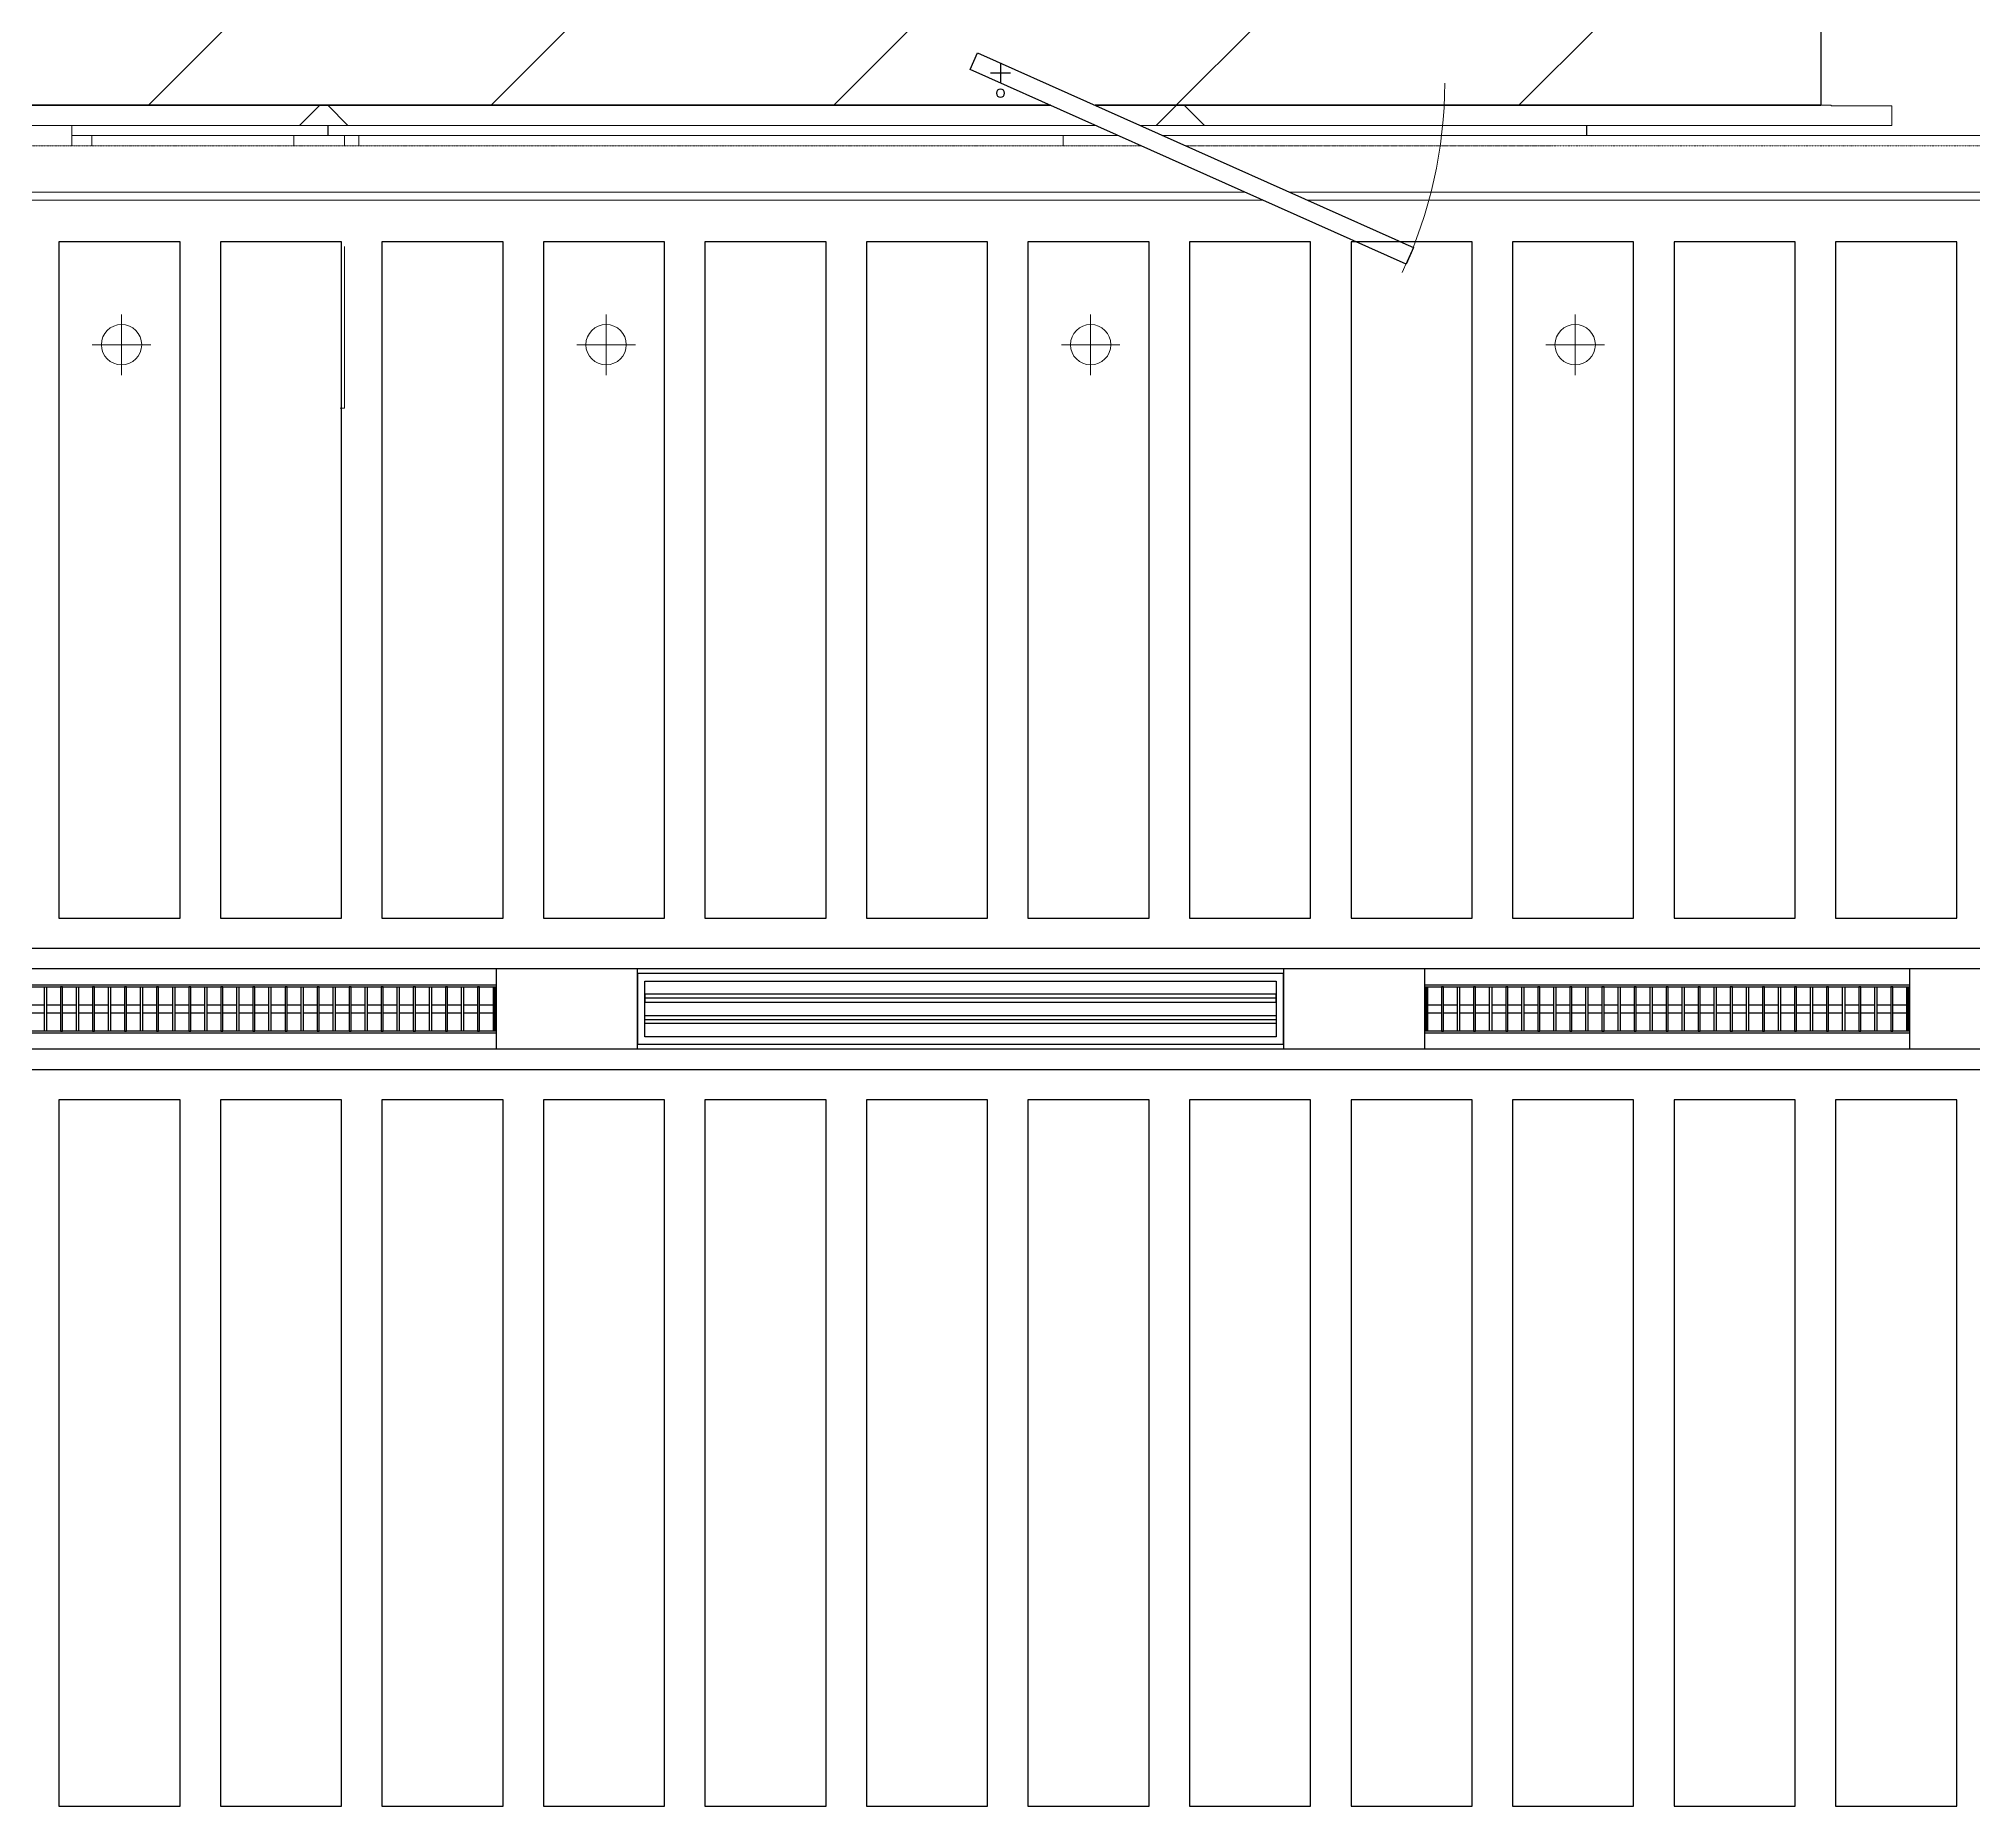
# Model space of a CAD drawing. Header units: millimetres. Extents: x -962357 to -591933, y -35273 to 59420.
# Drawn here: x -867262 to -862471, y 5325 to 9703 of the extents above; entities that cross this region are included whole.
import ezdxf
from ezdxf.enums import TextEntityAlignment as Align

# ---------------------------------------------------------------- set-up
doc = ezdxf.new("R2010")
doc.units = ezdxf.units.MM
doc.linetypes.add('DPA_Boundary Line 500', pattern=[3.75, 0, -0.75, 1.5, -0.75, 0, -0.75])
for name, color, linetype in [('000 - WIPEOUT', 250, 'Continuous'), ('001 - ASCESSORIES', 251, 'Continuous'), ('A04_TUBE SERIES', 2, 'Continuous'), ('A11_ALU.SOLID SHEET', 2, 'Continuous')]:
    doc.layers.add(name, color=color, linetype=linetype)
for name, color, linetype, lineweight in [('008 - LIGHTING', 1, 'Continuous', 9), ('A-CLNG', 2, 'Continuous', 9), ('A-CLNG-PATT', 2, 'Continuous', 9), ('A-DETL-GENF', 2, 'Continuous', 9), ('A-DOOR', 3, 'Continuous', 25), ('A-DOOR-E', 2, 'Continuous', 25), ('A-DOOR-OPNG', 2, 'Continuous', 9), ('A-FLOR-E', 2, 'Continuous', 9), ('A-GLAZ-CURT', 2, 'Continuous', 9), ('A-WALL', 5, 'Continuous', 9), ('A-WALL-FNSH', 2, 'Continuous', 9), ('A-WALL-PATT', 1, 'Continuous', 9), ('E-LITE-EQPM', 2, 'Continuous', 9), ('I-WALL-E', 2, 'Continuous', 9), ('WALL-E', 2, 'Continuous', 9)]:
    doc.layers.add(name, color=color, linetype=linetype, lineweight=lineweight)

# ---------------------------------------------------------------- blocks, each defined once
blk = doc.blocks.new('DPA_AC-SG-PI - A1_1200x1300 mm-9434752-4130-01 MULTI-PURPOSE LEVEL - REFLECTED CEILING PLAN')
at = {"layer": 'A-DOOR'}
for p, q in [((-500, 5), (-500, -45)), ((-525, -20), (-475, -20))]:
    blk.add_line(p, q, dxfattribs=at)
for start, end in [(0, 180), (180, 0)]:
    blk.add_arc((-500, -70), 10, start, end, dxfattribs=at)
at = {"layer": 'A-DOOR-E'}
for p, q in [((-575, -11.1), (-556.6, 30)), ((-556.6, 30), (522.8, -452.3)), ((504.5, -493.4), (-575, -11.1)), ((522.8, -452.3), (504.5, -493.4))]:
    blk.add_line(p, q, dxfattribs=at)
at = {"layer": 'A-DOOR-OPNG'}
blk.add_arc((-500, -44.8), 1100, 334.7442, 0, dxfattribs=at)
blk = doc.blocks.new('PPLS-PP19_Custom Tile Pattern - Custom Tile Pattern-V70-4130-01 MULTI-PURPOSE LEVEL - REFLECTED CEILING PLAN')
at = {"layer": 'A-GLAZ-CURT'}
for p, q in [((-300, 0), (300, 0)), ((300, 0), (-300, 0)), ((-134.2, 0), (-140, 0)), ((230.1, 0), (300, 0)), ((-300, -50), (300, -50)), ((300, -50), (-300, -50))]:
    blk.add_line(p, q, dxfattribs=at)
at = {"layer": 'A-GLAZ-CURT', "flags": 128}
for points in [[(-300, 0), (-291.6, 0), (-283.3, 0), (-275.2, 0), (-267.3, 0), (-259.5, 0), (-251.8, 0), (-244.2, 0), (-236.7, 0), (-229.4, 0), (-222.1, 0), (-214.8, 0), (-207.7, 0), (-200.8, 0), (-194, 0), (-187.5, 0), (-181.4, 0)], [(-190.4, 0), (-196.4, 0), (-202.6, 0), (-209, 0), (-215.7, 0), (-222.6, 0), (-229.7, 0), (-237, 0), (-244.4, 0), (-252, 0), (-259.7, 0), (-267.5, 0), (-275.5, 0), (-283.6, 0), (-291.7, 0), (-300, 0)], [(-149.4, 0), (-141.8, 0), (-132.8, 0), (-126.1, 0)]]:
    blk.add_lwpolyline(points, dxfattribs=at)
at = {"layer": 'A-GLAZ-CURT'}
for points, knots in [([(-300, 0), (-284.7, 0), (-236.6, 0), (-176.1, 0), (-138.3, 0), (-124.9, 0)], [-5323.127839, -5323.127839, -5323.127839, -5323.127839, -4502.809032, -2700.551212, -1108.984966, -1108.984966, -1108.984966, -1108.984966]), ([(-159.2, 0), (-159.6, 0), (-163.4, 0), (-174, 0), (-185.6, 0), (-209.8, 0), (-232, 0), (-248.9, 0), (-253.5, 0), (-253.7, 0)], [-2257.973564, -2257.973564, -2257.973564, -2257.973564, -2237.412286, -2029.680487, -1755.085331, -1400.429864, -858.079193, -543.655514, -531.287897, -531.287897, -531.287897, -531.287897]), ([(-143.3, 0), (-144.7, 0), (-149.9, 0), (-162, 0), (-177.9, 0), (-199.5, 0), (-215.4, 0), (-225.5, 0), (-226.7, 0)], [-2390.191866, -2390.191866, -2390.191866, -2390.191866, -2308.929706, -2113.765672, -1763.376603, -1422.553702, -978.033455, -910.549282, -910.549282, -910.549282, -910.549282]), ([(-128, 0), (-130.6, 0), (-136.8, 0), (-144.4, 0), (-147.1, 0)], [-5691.037617, -5691.037617, -5691.037617, -5691.037617, -5508.838257, -5319.88299, -5319.88299, -5319.88299, -5319.88299]), ([(-65.9, 0), (-70.5, 0), (-83.9, 0), (-110.9, 0), (-128.7, 0), (-142.4, 0), (-143.6, 0)], [-7788.403577, -7788.403577, -7788.403577, -7788.403577, -7508.296369, -7004.680444, -6449.282163, -6393.465623, -6393.465623, -6393.465623, -6393.465623]), ([(-118.2, 0), (-119.4, 0), (-122.1, 0), (-125.4, 0), (-127, 0), (-127.4, 0)], [-164.249813, -164.249813, -164.249813, -164.249813, -98.539552, -24.539552, 0, 0, 0, 0]), ([(-126.5, 0), (-122.4, 0), (-108.7, 0), (-90.8, 0), (-77.2, 0), (-72.3, 0)], [-5231.017328, -5231.017328, -5231.017328, -5231.017328, -4994.692869, -4542.524482, -4234.633075, -4234.633075, -4234.633075, -4234.633075]), ([(-125.7, 0), (-125.3, 0), (-120.4, 0), (-107.3, 0), (-90.4, 0), (-75.3, 0), (-68.4, 0), (-65.1, 0), (-63.6, 0)], [-4082.700899, -4082.700899, -4082.700899, -4082.700899, -4054.690705, -3793.097032, -3402.597032, -3144.956779, -3050.982048, -2969.237017, -2969.237017, -2969.237017, -2969.237017]), ([(-114.9, 0), (-108, 0), (-98.7, 0), (-91.2, 0), (-90.5, 0)], [-6773.888853, -6773.888853, -6773.888853, -6773.888853, -6236.997189, -6184.855039, -6184.855039, -6184.855039, -6184.855039]), ([(-58.7, 0), (-59.6, 0), (-65.7, 0), (-81.2, 0), (-99.4, 0), (-111.4, 0), (-113.3, 0)], [-1113.463882, -1113.463882, -1113.463882, -1113.463882, -1060.00838, -740.068933, -229.489605, -123.718209, -123.718209, -123.718209, -123.718209]), ([(-39.2, 0), (-39.7, 0), (-45.3, 0), (-56.2, 0), (-75.6, 0), (-92, 0), (-103.2, 0), (-106.1, 0)], [-1826.829157, -1826.829157, -1826.829157, -1826.829157, -1792.521578, -1466.981642, -1208.454564, -789.402658, -608.943052, -608.943052, -608.943052, -608.943052]), ([(-96.4, 0), (-96.2, 0), (-90.9, 0), (-71.3, 0), (-42.5, 0), (-15.2, 0), (-3.8, 0), (-1, 0)], [-5115.12164, -5115.12164, -5115.12164, -5115.12164, -5103.229623, -4799.173296, -4065.652676, -3589.737505, -3410.081093, -3410.081093, -3410.081093, -3410.081093]), ([(-67.9, 0), (-73, 0), (-81.1, 0), (-89.2, 0), (-91.8, 0)], [-2627.997013, -2627.997013, -2627.997013, -2627.997013, -2193.204658, -1970.99776, -1970.99776, -1970.99776, -1970.99776]), ([(-79.5, 0), (-79.3, 0), (-74.9, 0), (-70.9, 0), (-67.4, 0)], [-1286.743147, -1286.743147, -1286.743147, -1286.743147, -1274.333717, -1073.56893, -1073.56893, -1073.56893, -1073.56893]), ([(-29, 0), (-34, 0), (-43.7, 0), (-55.8, 0), (-63.3, 0), (-65.5, 0)], [-2680.714891, -2680.714891, -2680.714891, -2680.714891, -2413.671296, -2161.752162, -2037.343317, -2037.343317, -2037.343317, -2037.343317]), ([(31.2, 0), (26, 0), (12, 0), (-16.9, 0), (-42.2, 0), (-56.4, 0), (-58.5, 0)], [-4496.803627, -4496.803627, -4496.803627, -4496.803627, -4222.080604, -3745.412743, -2981.410125, -2831.320802, -2831.320802, -2831.320802, -2831.320802]), ([(-49.8, 0), (-48.2, 0), (-45.4, 0), (-42.6, 0), (-41.8, 0)], [-4417.7536, -4417.7536, -4417.7536, -4417.7536, -4321.566175, -4270.495146, -4270.495146, -4270.495146, -4270.495146]), ([(71, 0), (70.7, 0), (65.3, 0), (53.5, 0), (37, 0), (24.1, 0), (12.8, 0), (-2.9, 0), (-20.6, 0), (-32.8, 0), (-42.4, 0), (-47, 0), (-47.8, 0)], [-2966.590051, -2966.590051, -2966.590051, -2966.590051, -2950.589685, -2634.532728, -2313.748533, -2106.613311, -1925.670641, -1617.263037, -1290.787923, -1039.307308, -819.71621, -773.893057, -773.893057, -773.893057, -773.893057]), ([(-45.9, 0), (-43, 0), (-37.8, 0), (-33.6, 0), (-32.3, 0)], [-3487.344885, -3487.344885, -3487.344885, -3487.344885, -3315.260113, -3238.248822, -3238.248822, -3238.248822, -3238.248822]), ([(-31.3, 0), (-28.4, 0), (-17, 0), (8.8, 0), (43.4, 0), (68.5, 0), (77.9, 0), (79.3, 0)], [-6062.162279, -6062.162279, -6062.162279, -6062.162279, -5862.463379, -5340.621928, -4573.028122, -4094.177415, -3998.447461, -3998.447461, -3998.447461, -3998.447461]), ([(2.8, 0), (-4.7, 0), (-14.7, 0), (-28.9, 0), (-31.3, 0)], [-9880.810509, -9880.810509, -9880.810509, -9880.810509, -9424.652049, -9299.586361, -9299.586361, -9299.586361, -9299.586361]), ([(-29, 0), (-28.7, 0), (-27.4, 0), (-24.5, 0), (-22.6, 0)], [-166.548282, -166.548282, -166.548282, -166.548282, -102.06493, 0, 0, 0, 0]), ([(-22.6, 0), (-20.3, 0), (-17, 0), (-12.7, 0), (-10.9, 0), (-9.9, 0)], [-56468.192263, -56468.192263, -56468.192263, -56468.192263, -56344.022017, -56303.229861, -56238.992205, -56238.992205, -56238.992205, -56238.992205]), ([(-21.2, 0), (-19.4, 0), (-11.8, 0), (-1.3, 0), (4.5, 0)], [-2989.152759, -2989.152759, -2989.152759, -2989.152759, -2864.387349, -2490.960632, -2490.960632, -2490.960632, -2490.960632]), ([(0.5, 0), (-2.2, 0), (-6.9, 0), (-11, 0), (-12.4, 0)], [-2679.34943, -2679.34943, -2679.34943, -2679.34943, -2518.50168, -2435.772209, -2435.772209, -2435.772209, -2435.772209]), ([(-3.4, 0), (-0.6, 0), (14, 0), (42.8, 0), (88.7, 0), (120.6, 0), (138.3, 0), (138.5, 0)], [-439.821474, -439.821474, -439.821474, -439.821474, -429.606584, -390.253598, -346.313304, -291.370682, -290.5735, -290.5735, -290.5735, -290.5735]), ([(3.4, 0), (4.6, 0), (8, 0), (16, 0), (22.5, 0), (24.5, 0)], [-211.182196, -211.182196, -211.182196, -211.182196, -206.416616, -198.214427, -187.717507, -187.717507, -187.717507, -187.717507]), ([(103.1, 0), (101.1, 0), (86.3, 0), (63.3, 0), (37, 0), (25.3, 0), (20.9, 0)], [-375.435014, -375.435014, -375.435014, -375.435014, -369.147452, -330.153101, -307.516438, -289.397823, -289.397823, -289.397823, -289.397823]), ([(21.5, 0), (22, 0), (24.6, 0), (31, 0), (39, 0), (48.3, 0), (52.8, 0), (53.9, 0)], [-1992.768506, -1992.768506, -1992.768506, -1992.768506, -1956.422387, -1818.904206, -1645.594513, -1443.202566, -1370.028348, -1370.028348, -1370.028348, -1370.028348]), ([(136.4, 0), (121.7, 0), (86.9, 0), (51.2, 0), (31.2, 0)], [-106.750556, -106.750556, -106.750556, -106.750556, -59.610984, 0, 0, 0, 0]), ([(36.3, 0), (37.8, 0), (46.7, 0), (52.8, 0), (56.3, 0)], [-314.598523, -314.598523, -314.598523, -314.598523, -305.899624, -292.458861, -292.458861, -292.458861, -292.458861]), ([(100.3, 0), (90.4, 0), (75.2, 0), (57.8, 0), (46.5, 0), (41.8, 0), (38.2, 0), (37.3, 0)], [-395.777283, -395.777283, -395.777283, -395.777283, -357.622665, -341.267687, -334.000314, -326.15566, -321.97841, -321.97841, -321.97841, -321.97841]), ([(39, 0), (43.3, 0), (54.4, 0), (67.2, 0), (73, 0)], [-4639.627446, -4639.627446, -4639.627446, -4639.627446, -4353.683244, -3976.823525, -3976.823525, -3976.823525, -3976.823525]), ([(96.7, 0), (97, 0), (100.3, 0), (109, 0), (120.8, 0), (139.9, 0), (160.9, 0), (176.3, 0), (182.7, 0)], [-2253.533331, -2253.533331, -2253.533331, -2253.533331, -2233.599744, -2052.234781, -1843.028543, -1530.39897, -1095.004608, -662.803921, -662.803921, -662.803921, -662.803921]), ([(131.4, 0), (132.9, 0), (139.5, 0), (148, 0), (152.6, 0)], [-625.910216, -625.910216, -625.910216, -625.910216, -618.981161, -603.66234, -603.66234, -603.66234, -603.66234]), ([(162.8, 0), (165.4, 0), (168.7, 0), (170.7, 0), (170.7, 0)], [-111.264224, -111.264224, -111.264224, -111.264224, -56.742688, -55.632112, -55.632112, -55.632112, -55.632112]), ([(300, 0), (286.5, 0), (254.2, 0), (207.1, 0), (179.8, 0), (166.2, 0), (164.9, 0)], [-285.253232, -285.253232, -285.253232, -285.253232, -244.693688, -187.987675, -143.776725, -138.771843, -138.771843, -138.771843, -138.771843]), ([(171.5, 0), (176.5, 0), (188.6, 0), (194.3, 0), (195.7, 0)], [-7971.819559, -7971.819559, -7971.819559, -7971.819559, -7784.112253, -7707.76565, -7707.76565, -7707.76565, -7707.76565]), ([(185.8, 0), (186.9, 0), (192.6, 0), (208.8, 0), (219.4, 0), (230.1, 0)], [-46.257281, -46.257281, -46.257281, -46.257281, -41.623857, -24.459831, 0, 0, 0, 0]), ([(219.8, 0), (225.3, 0), (244.4, 0), (264.9, 0), (276, 0), (279, 0)], [-6915.603924, -6915.603924, -6915.603924, -6915.603924, -6582.165592, -6068.460911, -5859.388289, -5859.388289, -5859.388289, -5859.388289]), ([(286.1, 0), (286.6, 0), (288.3, 0), (293.6, 0), (297.8, 0), (300, 0)], [-4011.010929, -4011.010929, -4011.010929, -4011.010929, -3959.664717, -3862.421465, -3746.95702, -3746.95702, -3746.95702, -3746.95702])]:
    blk.add_open_spline(points, degree=3, knots=knots, dxfattribs=at)
for points in [[(-122.9, 0), (-125.3, 0), (-129.6, 0), (-133.8, 0)], [(-108.5, 0), (-104.3, 0), (-99.2, 0), (-91.5, 0)], [(67.8, 0), (71.7, 0), (75.7, 0), (79.6, 0)]]:
    blk.add_open_spline(points, degree=3, dxfattribs=at)
blk = doc.blocks.new('*U612')
at = {"layer": 'A-CLNG'}
for p, q in [((-122500, 5908), (-122500, 5883)), ((-122500, 5883), (-122500, 5908)), ((-119908.2, 5883), (-122500, 5883)), ((-122450, 5883), (-119908.2, 5883)), ((-119797.9, 5883), (-112514.3, 5883)), ((-112514.3, 5883), (-119797.9, 5883))]:
    blk.add_line(p, q, dxfattribs=at)
at = {"layer": 'A-GLAZ-CURT', "rotation": 180}
for p in [(-122400, 5908), (-121800, 5908)]:
    blk.add_blockref('PPLS-PP19_Custom Tile Pattern - Custom Tile Pattern-V70-4130-01 MULTI-PURPOSE LEVEL - REFLECTED CEILING PLAN', p, dxfattribs=at)
blk = doc.blocks.new('LGF_DL_SAA_LowPower_DL1a - LGF_DL_SAA_LowPower_DL1a-8832329-4130-01 MULTI-PURPOSE LEVEL - REFLECTED CEILING PLAN')
at = {"layer": 'A-DETL-GENF'}
for p, q in [((0, 75), (0, -75)), ((72.5, 0), (-72.5, 0))]:
    blk.add_line(p, q, dxfattribs=at)
blk.add_circle((0, 0), 50, dxfattribs=at)
blk = doc.blocks.new('C-1-PP19-AR-4130-01-B_20250829-225100_EXLIGHT')
at = {"layer": 'E-LITE-EQPM', "extrusion": (0, 0, -1), "rotation": 180}
for p in [(122376.8, 5365), (121176.8, 5365), (119976.8, 5365), (118776.8, 5365)]:
    blk.add_blockref('LGF_DL_SAA_LowPower_DL1a - LGF_DL_SAA_LowPower_DL1a-8832329-4130-01 MULTI-PURPOSE LEVEL - REFLECTED CEILING PLAN', p, dxfattribs=at)
blk = doc.blocks.new('*U570')
at = {"color": 1}
blk.add_wipeout([(600, -60), (-600, -60), (-600, 60), (600, 60)], dxfattribs=at).dxf.layer = '000 - WIPEOUT'
at = {"layer": '001 - ASCESSORIES', "color": 0}
blk.add_lwpolyline([(600, -60), (-600, -60), (-600, 60), (600, 60)], close=True, dxfattribs=at)
at = {"layer": '001 - ASCESSORIES'}
for points in [[(-593.5, -55), (-598.5, -55), (-598.5, 55), (-593.5, 55)], [(595, -55), (-595, -55), (-595, 55), (595, 55)], [(-558.8, -55), (-553.8, -55), (-553.8, 55), (-558.8, 55)], [(-514, -55), (-519, -55), (-519, 55), (-514, 55)], [(-479.3, -55), (-474.3, -55), (-474.3, 55), (-479.3, 55)], [(-434.6, -55), (-439.6, -55), (-439.6, 55), (-434.6, 55)], [(-399.8, -55), (-394.8, -55), (-394.8, 55), (-399.8, 55)], [(-355.1, -55), (-360.1, -55), (-360.1, 55), (-355.1, 55)], [(-320.4, -55), (-315.4, -55), (-315.4, 55), (-320.4, 55)], [(-275.6, -55), (-280.6, -55), (-280.6, 55), (-275.6, 55)], [(-240.9, -55), (-235.9, -55), (-235.9, 55), (-240.9, 55)], [(-196.2, -55), (-201.2, -55), (-201.2, 55), (-196.2, 55)], [(-161.4, -55), (-156.4, -55), (-156.4, 55), (-161.4, 55)], [(-116.7, -55), (-121.7, -55), (-121.7, 55), (-116.7, 55)], [(-82, -55), (-77, -55), (-77, 55), (-82, 55)], [(-37.2, -55), (-42.2, -55), (-42.2, 55), (-37.2, 55)], [(-2.5, -55), (2.5, -55), (2.5, 55), (-2.5, 55)], [(42.2, -55), (37.2, -55), (37.2, 55), (42.2, 55)], [(77, -55), (82, -55), (82, 55), (77, 55)], [(121.7, -55), (116.7, -55), (116.7, 55), (121.7, 55)], [(156.4, -55), (161.4, -55), (161.4, 55), (156.4, 55)], [(201.2, -55), (196.2, -55), (196.2, 55), (201.2, 55)], [(235.9, -55), (240.9, -55), (240.9, 55), (235.9, 55)], [(280.6, -55), (275.6, -55), (275.6, 55), (280.6, 55)], [(315.4, -55), (320.4, -55), (320.4, 55), (315.4, 55)], [(360.1, -55), (355.1, -55), (355.1, 55), (360.1, 55)], [(394.8, -55), (399.8, -55), (399.8, 55), (394.8, 55)], [(439.6, -55), (434.6, -55), (434.6, 55), (439.6, 55)], [(474.3, -55), (479.3, -55), (479.3, 55), (474.3, 55)], [(519, -55), (514, -55), (514, 55), (519, 55)], [(553.8, -55), (558.8, -55), (558.8, 55), (553.8, 55)], [(598.5, -55), (593.5, -55), (593.5, 55), (598.5, 55)]]:
    blk.add_lwpolyline(points, close=True, dxfattribs=at)
for points in [[(-593.5, 10), (-558.8, 10)], [(-553.8, 10), (-519, 10)], [(-514, 10), (-479.3, 10)], [(-474.3, 10), (-439.6, 10)], [(-434.6, 10), (-399.8, 10)], [(-394.8, 10), (-360.1, 10)], [(-355.1, 10), (-320.4, 10)], [(-315.4, 10), (-280.6, 10)], [(-275.6, 10), (-240.9, 10)], [(-235.9, 10), (-201.2, 10)], [(-196.2, 10), (-161.4, 10)], [(-156.4, 10), (-121.7, 10)], [(-116.7, 10), (-82, 10)], [(-77, 10), (-42.2, 10)], [(-37.2, 10), (-2.5, 10)], [(2.5, 10), (37.2, 10)], [(42.2, 10), (77, 10)], [(82, 10), (116.7, 10)], [(121.7, 10), (156.4, 10)], [(161.4, 10), (196.2, 10)], [(201.2, 10), (235.9, 10)], [(240.9, 10), (275.6, 10)], [(280.6, 10), (315.4, 10)], [(320.4, 10), (355.1, 10)], [(360.1, 10), (394.8, 10)], [(399.8, 10), (434.6, 10)], [(439.6, 10), (474.3, 10)], [(479.3, 10), (514, 10)], [(519, 10), (553.8, 10)], [(558.8, 10), (593.5, 10)], [(-593.5, -10), (-558.8, -10)], [(-553.8, -10), (-519, -10)], [(-514, -10), (-479.3, -10)], [(-474.3, -10), (-439.6, -10)], [(-434.6, -10), (-399.8, -10)], [(-394.8, -10), (-360.1, -10)], [(-355.1, -10), (-320.4, -10)], [(-315.4, -10), (-280.6, -10)], [(-275.6, -10), (-240.9, -10)], [(-235.9, -10), (-201.2, -10)], [(-196.2, -10), (-161.4, -10)], [(-156.4, -10), (-121.7, -10)], [(-116.7, -10), (-82, -10)], [(-77, -10), (-42.2, -10)], [(-37.2, -10), (-2.5, -10)], [(2.5, -10), (37.2, -10)], [(42.2, -10), (77, -10)], [(82, -10), (116.7, -10)], [(121.7, -10), (156.4, -10)], [(161.4, -10), (196.2, -10)], [(201.2, -10), (235.9, -10)], [(240.9, -10), (275.6, -10)], [(280.6, -10), (315.4, -10)], [(320.4, -10), (355.1, -10)], [(360.1, -10), (394.8, -10)], [(399.8, -10), (434.6, -10)], [(439.6, -10), (474.3, -10)], [(479.3, -10), (514, -10)], [(519, -10), (553.8, -10)], [(558.8, -10), (593.5, -10)]]:
    blk.add_lwpolyline(points, dxfattribs=at)
blk = doc.blocks.new('*U573')
blk.add_wipeout([(-25, 0), (25, 0), (25, 26550), (-25, 26550)]).dxf.layer = '000 - WIPEOUT'
at = {"layer": 'A04_TUBE SERIES', "color": 0}
blk.add_lwpolyline([(-25, 0), (25, 0), (25, 26550), (-25, 26550)], close=True, dxfattribs=at)
at = {"layer": 'Defpoints', "color": 250, "flags": 1}
blk.add_attdef('EXTR.OVL-LENGTH_', (-33.1, -9), '', height=5, dxfattribs=at)
blk = doc.blocks.new('*U574')
blk.add_wipeout([(-25, 0), (25, 0), (25, 26550), (-25, 26550)]).dxf.layer = '000 - WIPEOUT'
at = {"layer": 'A04_TUBE SERIES', "color": 0}
blk.add_lwpolyline([(-25, 0), (25, 0), (25, 26550), (-25, 26550)], close=True, dxfattribs=at)
at = {"layer": 'Defpoints', "color": 250, "flags": 1}
blk.add_attdef('EXTR.OVL-LENGTH_', (-33.1, -9), '', height=5, dxfattribs=at)
blk = doc.blocks.new('*U742')
blk.add_point((0, 0))
at = {"layer": 'Defpoints', "color": 250}
blk.add_text('AL.SHEET-HAT-TYPE-C', height=7, rotation=270, dxfattribs=at).set_placement((15, 0), align=Align.BOTTOM_CENTER)
blk.add_wipeout([(0, -100), (350, -100), (350, 100), (0, 100)]).dxf.layer = '000 - WIPEOUT'
at = {"layer": 'A11_ALU.SOLID SHEET', "color": 0}
blk.add_lwpolyline([(0, -100), (350, -100), (350, 100), (0, 100)], close=True, dxfattribs=at)
blk = doc.blocks.new('*U526')
at = {"layer": '001 - ASCESSORIES', "color": 0, "linetype": 'ByBlock'}
blk.add_lwpolyline([(800, 87.5), (-800, 87.5), (-800, -87.5), (800, -87.5)], close=True, dxfattribs=at)
at = {"layer": '001 - ASCESSORIES', "linetype": 'ByBlock'}
for points in [[(-781.5, 69), (781.5, 69), (781.5, -69), (-781.5, -69)], [(781.5, 36.3), (-781.5, 36.3), (-781.5, 16.3), (781.5, 16.3)], [(-781.5, -16.3), (781.5, -16.3), (781.5, -36.3), (-781.5, -36.3)]]:
    blk.add_lwpolyline(points, close=True, dxfattribs=at)
for points in [[(781.5, 26.3), (-781.5, 26.3)], [(-781.5, -26.3), (781.5, -26.3)]]:
    blk.add_lwpolyline(points, dxfattribs=at)
blk = doc.blocks.new('*U813')
at = {"color": 3}
for points in [[(-875, 6950), (875, 6950), (875, 6650), (-875, 6650)], [(-875, 6550), (875, 6550), (875, 6250), (-875, 6250)], [(-875, 6150), (875, 6150), (875, 5850), (-875, 5850)], [(-875, 5750), (875, 5750), (875, 5450), (-875, 5450)], [(-875, 5350), (875, 5350), (875, 5050), (-875, 5050)], [(-875, 4950), (875, 4950), (875, 4650), (-875, 4650)], [(-875, 4550), (875, 4550), (875, 4250), (-875, 4250)], [(-875, 4150), (875, 4150), (875, 3850), (-875, 3850)], [(-875, 3750), (875, 3750), (875, 3450), (-875, 3450)], [(-875, 3350), (875, 3350), (875, 3050), (-875, 3050)], [(-875, 2950), (875, 2950), (875, 2650), (-875, 2650)], [(-875, 2550), (875, 2550), (875, 2250), (-875, 2250)]]:
    blk.add_wipeout(points, dxfattribs=at).dxf.layer = '000 - WIPEOUT'
at = {"layer": 'A11_ALU.SOLID SHEET', "color": 0, "linetype": 'ByBlock'}
for points in [[(-875, 6650), (875, 6650), (875, 6950), (-875, 6950)], [(-875, 6250), (875, 6250), (875, 6550), (-875, 6550)], [(-875, 5850), (875, 5850), (875, 6150), (-875, 6150)], [(-875, 5450), (875, 5450), (875, 5750), (-875, 5750)], [(-875, 5050), (875, 5050), (875, 5350), (-875, 5350)], [(-875, 4650), (875, 4650), (875, 4950), (-875, 4950)], [(-875, 4250), (875, 4250), (875, 4550), (-875, 4550)], [(-875, 3850), (875, 3850), (875, 4150), (-875, 4150)], [(-875, 3450), (875, 3450), (875, 3750), (-875, 3750)], [(-875, 3050), (875, 3050), (875, 3350), (-875, 3350)], [(-875, 2650), (875, 2650), (875, 2950), (-875, 2950)], [(-875, 2250), (875, 2250), (875, 2550), (-875, 2550)]]:
    blk.add_lwpolyline(points, close=True, dxfattribs=at)
blk = doc.blocks.new('*U834')
at = {"color": 3}
for points in [[(-837.5, 3750), (837.5, 3750), (837.5, 3450), (-837.5, 3450)], [(-837.5, 3350), (837.5, 3350), (837.5, 3050), (-837.5, 3050)], [(-837.5, 2950), (837.5, 2950), (837.5, 2650), (-837.5, 2650)], [(-837.5, 2550), (837.5, 2550), (837.5, 2250), (-837.5, 2250)], [(-837.5, 2150), (837.5, 2150), (837.5, 1850), (-837.5, 1850)], [(-837.5, 1750), (837.5, 1750), (837.5, 1450), (-837.5, 1450)], [(-837.5, 1350), (837.5, 1350), (837.5, 1050), (-837.5, 1050)], [(-837.5, 950), (837.5, 950), (837.5, 650), (-837.5, 650)], [(-837.5, 550), (837.5, 550), (837.5, 250), (-837.5, 250)], [(-837.5, 150), (837.5, 150), (837.5, -150), (-837.5, -150)], [(-837.5, -250), (837.5, -250), (837.5, -550), (-837.5, -550)], [(-837.5, -650), (837.5, -650), (837.5, -950), (-837.5, -950)]]:
    blk.add_wipeout(points, dxfattribs=at).dxf.layer = '000 - WIPEOUT'
at = {"layer": 'A11_ALU.SOLID SHEET', "color": 0, "linetype": 'ByBlock'}
for points in [[(-837.5, 3450), (837.5, 3450), (837.5, 3750), (-837.5, 3750)], [(-837.5, 3050), (837.5, 3050), (837.5, 3350), (-837.5, 3350)], [(-837.5, 2650), (837.5, 2650), (837.5, 2950), (-837.5, 2950)], [(-837.5, 2250), (837.5, 2250), (837.5, 2550), (-837.5, 2550)], [(-837.5, 1850), (837.5, 1850), (837.5, 2150), (-837.5, 2150)], [(-837.5, 1450), (837.5, 1450), (837.5, 1750), (-837.5, 1750)], [(-837.5, 1050), (837.5, 1050), (837.5, 1350), (-837.5, 1350)], [(-837.5, 650), (837.5, 650), (837.5, 950), (-837.5, 950)], [(-837.5, 250), (837.5, 250), (837.5, 550), (-837.5, 550)], [(-837.5, -150), (837.5, -150), (837.5, 150), (-837.5, 150)], [(-837.5, -550), (837.5, -550), (837.5, -250), (-837.5, -250)], [(-837.5, -950), (837.5, -950), (837.5, -650), (-837.5, -650)]]:
    blk.add_lwpolyline(points, close=True, dxfattribs=at)
blk = doc.blocks.new('*U853')
at = {"layer": 'A11_ALU.SOLID SHEET', "linetype": 'ByBlock', "rotation": 90}
for name, p in [('*U834', (-118782, 4782.5)), ('*U813', (-115582, 2620))]:
    blk.add_blockref(name, p, dxfattribs=at)
at = {"layer": 'A11_ALU.SOLID SHEET', "color": 1}
for p in [(-121449, 3720), (-119499, 3720), (-117949, 3720)]:
    blk.add_blockref('*U742', p, dxfattribs=at)
at = {"layer": '008 - LIGHTING'}
for name, p in [('*U526', (-120299, 3720)), ('*U570', (-122049, 3720)), ('*U570', (-118549, 3720))]:
    blk.add_blockref(name, p, dxfattribs=at)
at = {"layer": 'A04_TUBE SERIES', "linetype": 'ByBlock', "rotation": 270}
for name, p in [('*U574', (-126175, 3845)), ('*U573', (-126175, 3595))]:
    blk.add_blockref(name, p, dxfattribs=at)

msp = doc.modelspace()

# ---------------------------------------------------------------- block references
msp.add_blockref('*U853', (-744680, 3580))

# ---------------------------------------------------------------- next in the draw order: hatches: boundary and pattern name
at = {"layer": 'A-CLNG-PATT', "lineweight": 25}
h = msp.add_hatch(dxfattribs=at)
h.set_pattern_fill('FP_7', color=256, style=0, pattern_type=2)
h.set_pattern_definition([(270, (-829135.2, 11120.6), (-3117.7, -2e-13), [1200, 0]), (270, (-826017.5, 11120.6), (-3117.7, -2e-13), [1200, 0]), (180, (-826017.5, 9995.6), (1e-13, 1200), [3117.69, 0]), (180, (-826017.5, 11045.6), (1e-13, 1200), [3117.69, 0])])
h.paths.add_polyline_path([(-863857.2, 9463), (-857194.3, 9463), (-857194.3, 12803), (-866628, 12803), (-866628, 11220), (-867180, 11220), (-867180, 9738), (-862848.1, 9738), (-862848.1, 9538), (-862822.7, 9536.5), (-862672.7, 9536.5), (-862672.7, 9488), (-864533.9, 9488), (-864477.9, 9463)])
h.paths.add_polyline_path([(-867180, 9463), (-864588.2, 9463), (-864644.2, 9488), (-867180, 9488)])
at = {"layer": 'A-WALL-PATT'}
h = msp.add_hatch(dxfattribs=at)
h.set_pattern_fill('FP_2', color=256, style=0, pattern_type=2)
h.set_pattern_definition([(45, (2.4, 1), (-424.26407, 424.26407), [])])
h.paths.add_polyline_path([(-864645.8, 9538), (-862848.1, 9538), (-862848.1, 9738), (-871005, 9738), (-871005, 9538), (-864756.1, 9538), (-864955, 9626.9), (-864936.6, 9668), (-864872.9, 9639.5)])
h.paths.add_polyline_path([(-864880, 9558), (-864887.1, 9575.1), (-864872.9, 9575.1)])
h = msp.add_hatch(dxfattribs=at)
h.set_pattern_fill('FP_3', color=256, style=0, pattern_type=2)
h.set_pattern_definition([(45, (2.4, 1), (-1060.6602, 1060.6602), []), (135, (2.4, 1), (-1060.6602, -1060.6602), [])])
h.paths.add_polyline_path([(-864980, 9488), (-864644.2, 9488), (-864756.1, 9538), (-870955, 9538), (-870955, 9488), (-865433.7, 9488)])
h.paths.add_polyline_path([(-862672.7, 9488), (-862672.7, 9536.5), (-864645.8, 9538), (-864533.9, 9488), (-863780, 9488)])

# ---------------------------------------------------------------- next in the draw order: linework, layer by layer
at = {"layer": 'A-FLOR-E'}
for p, q in [((-866469, 9438), (-866469, 9463)), ((-866469, 9463), (-866469, 9438))]:
    msp.add_line(p, q, dxfattribs=at)
at = {"layer": 'A-WALL', "color": 7, "lineweight": 25}
for p, q in [((-862848.1, 9738), (-862848.1, 9538)), ((-864980, 9538), (-870955, 9538)), ((-870955, 9538), (-864980, 9538)), ((-864756.1, 9538), (-864980, 9538)), ((-864980, 9538), (-864756.1, 9538)), ((-863780, 9538), (-864645.8, 9538)), ((-864645.8, 9538), (-863780, 9538)), ((-862848.1, 9538), (-863780, 9538)), ((-863780, 9538), (-862848.1, 9538))]:
    msp.add_line(p, q, dxfattribs=at)
at = {"layer": 'A-WALL-FNSH', "color": 250}
for p, q in [((-862848.1, 9538), (-862822.7, 9538)), ((-862822.7, 9538), (-862822.7, 9536.5)), ((-862822.7, 9536.5), (-862672.7, 9536.5)), ((-862672.7, 9536.5), (-862672.7, 9488)), ((-864980, 9488), (-870955, 9488)), ((-864644.2, 9488), (-864980, 9488)), ((-863780, 9488), (-864533.9, 9488)), ((-862672.7, 9488), (-863780, 9488))]:
    msp.add_line(p, q, dxfattribs=at)
at = {"layer": 'I-WALL-E', "linetype": 'DPA_Boundary Line 500'}
for p, q in [((-864532.3, 9438), (-870955, 9438)), ((-870955, 9438), (-864532.3, 9438)), ((-861208.7, 9438), (-864422, 9438)), ((-864422, 9438), (-863512.3, 9438))]:
    msp.add_line(p, q, dxfattribs=at)
at = {"layer": 'I-WALL-E'}
for p, q in [((-864274.9, 9323), (-870955, 9323)), ((-870955, 9323), (-864274.9, 9323)), ((-864230.1, 9303), (-870955, 9303)), ((-870955, 9303), (-864230.1, 9303)), ((-856725, 9323), (-864164.6, 9323)), ((-864164.6, 9323), (-856727.8, 9323)), ((-856727.8, 9303), (-864119.8, 9303)), ((-864119.8, 9303), (-856725, 9303))]:
    msp.add_line(p, q, dxfattribs=at)
at = {"layer": 'WALL-E'}
for p, q in [((-867180, 9463), (-867180, 9488)), ((-867180, 9488), (-867180, 9438)), ((-867180, 9488), (-867180, 9438)), ((-867180, 9438), (-867180, 9488)), ((-867180, 9438), (-867180, 9463)), ((-867130, 9463), (-867130, 9438)), ((-867130, 9438), (-867130, 9463)), ((-867130, 9438), (-867130, 9463)), ((-867130, 9463), (-867130, 9438)), ((-867130, 9463), (-867130, 9438)), ((-867130, 9438), (-867130, 9463)), ((-866630, 9438), (-866630, 9463)), ((-866505, 9438), (-866505, 9463)), ((-866505, 9463), (-866505, 9438)), ((-864588.2, 9463), (-864724.8, 9463)), ((-864724.8, 9463), (-864588.2, 9463)), ((-864724.8, 9463), (-864724.8, 9438)), ((-860689.1, 9463), (-864477.9, 9463)), ((-864477.9, 9463), (-861053.5, 9463)), ((-866505, 8788), (-866505, 9188)), ((-866505, 9188), (-866505, 8788)), ((-866505, 8788), (-866515.3, 8788)), ((-866515.3, 8788), (-866505, 8788))]:
    msp.add_line(p, q, dxfattribs=at)

# ---------------------------------------------------------------- next in the draw order: block references
for name in ['*U612', 'C-1-PP19-AR-4130-01-B_20250829-225100_EXLIGHT']:
    msp.add_blockref(name, (-744680, 3580))
at = {"layer": 'A-DOOR-E'}
msp.add_blockref('DPA_AC-SG-PI - A1_1200x1300 mm-9434752-4130-01 MULTI-PURPOSE LEVEL - REFLECTED CEILING PLAN', (-864380, 9638), dxfattribs=at)

doc.saveas('drawing.dxf')
